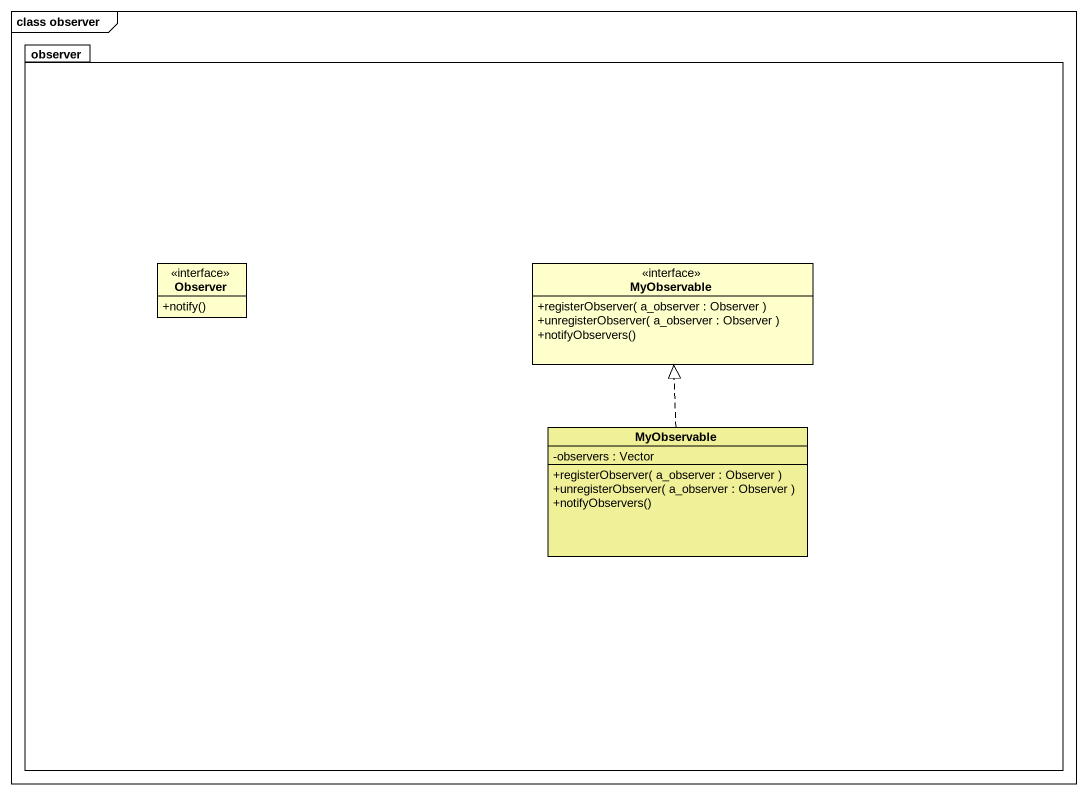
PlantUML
@startuml
mainframe class observer
hide circle
hide empty members
skinparam classAttributeIconSize 0
package observer {
  interface Observer {
    +notify()
  }
  interface MyObservable {
    +registerObserver( a_observer : Observer )
    +unregisterObserver( a_observer : Observer )
    +notifyObservers()
  }
  class "MyObservable" as MyObservable_2 #F0F099 {
    -observers : Vector
    +registerObserver( a_observer : Observer )
    +unregisterObserver( a_observer : Observer )
    +notifyObservers()
  }
}
MyObservable_2 .up.|> MyObservable
@enduml
